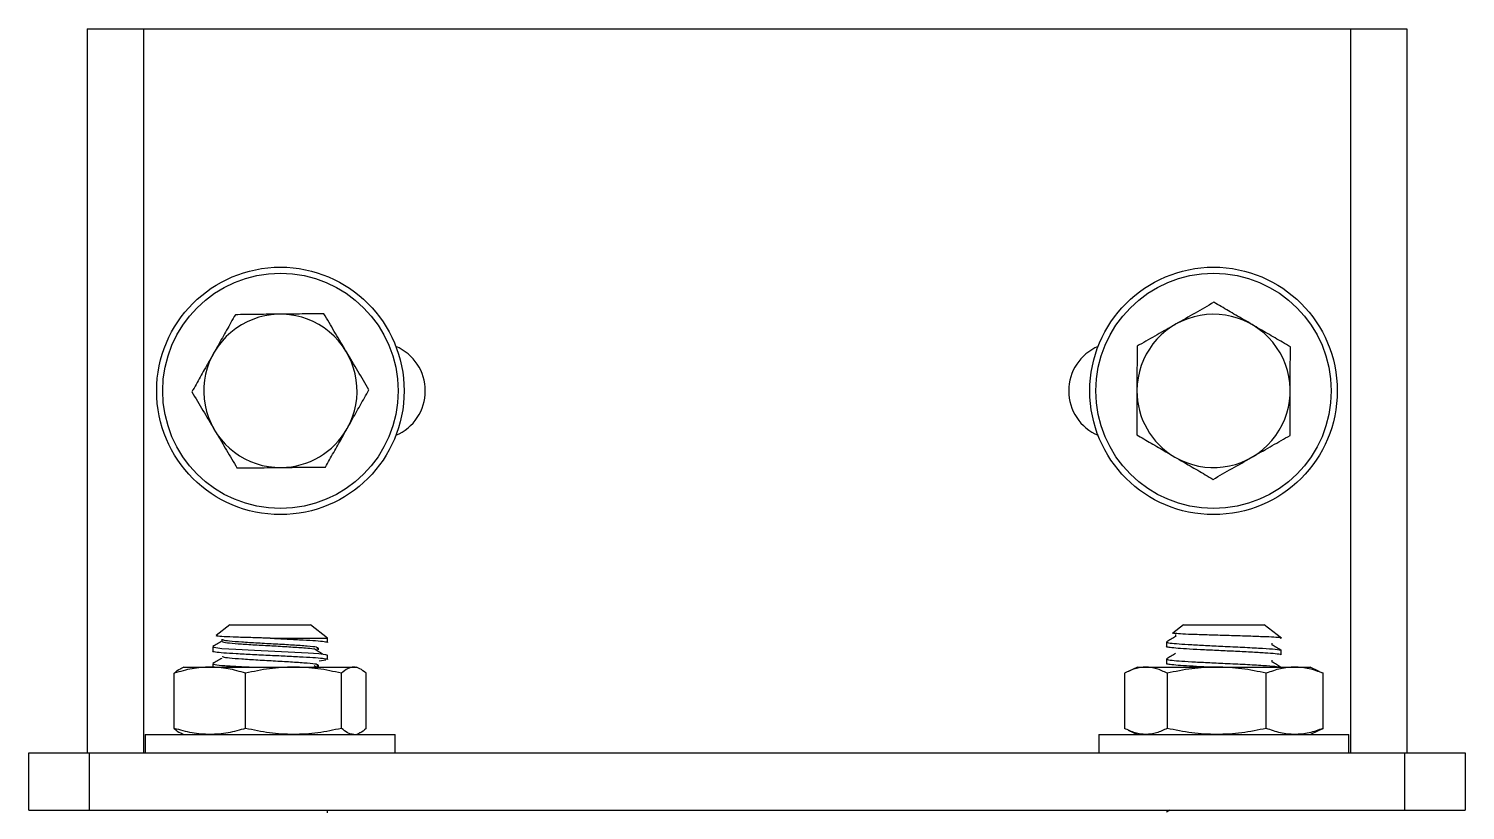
# Model space of a CAD drawing. Header units: millimetres. Extents: x 27 to 146, y -84 to 61.
# Drawn here: x 26.7 to 145.7, y -4.2 to 60.6 of the extents above; entities that cross this region are included whole.
import ezdxf

# ---------------------------------------------------------------- set-up
doc = ezdxf.new("R2010")
doc.units = ezdxf.units.MM

msp = doc.modelspace()

# ---------------------------------------------------------------- linework, layer by layer
at = {"color": 7, "linetype": 'Continuous', "lineweight": 25}
for p, q in [((31.54, 60.57), (31.54, 0.57)), ((31.54, 60.57), (140.84, 60.57)), ((36.19, 60.57), (36.19, 0.57)), ((136.19, 60.57), (136.19, 0.57)), ((140.84, 60.57), (140.84, 0.57)), ((43.34, 11.19), (42.21, 10.3)), ((43.34, 11.19), (50.04, 11.19)), ((51.45, 10.08), (50.04, 11.19)), ((122.34, 11.19), (121.47, 10.51)), ((122.34, 11.19), (129.04, 11.19)), ((130.47, 10.07), (129.04, 11.19)), ((42.69, 9.99), (42.69, 9.82)), ((46.69, 10.08), (51.45, 10.08)), ((51.45, 9.73), (51.45, 10.08)), ((120.93, 9.76), (120.93, 9.41)), ((121.69, 10.38), (121.69, 10.2)), ((129.69, 9.51), (129.69, 9.68)), ((41.93, 9.37), (41.93, 9.02)), ((50.61, 9.15), (50.61, 9.33)), ((51.45, 8.32), (51.45, 8.67)), ((120.93, 8.35), (120.93, 8)), ((130.45, 8.71), (130.45, 9.06)), ((38.75, 2.61), (38.75, 7.17)), ((39.55, 7.69), (39.31, 7.58)), ((39.55, 7.69), (53.83, 7.69)), ((41.93, 7.96), (41.93, 7.69)), ((44.66, 2.61), (44.66, 7.17)), ((50.5, 7.69), (50.33, 7.8)), ((51.31, 8.26), (50.75, 8.19)), ((52.6, 2.61), (52.6, 7.17)), ((54.07, 7.58), (53.83, 7.69)), ((54.63, 2.61), (54.63, 7.17)), ((117.47, 7.17), (117.47, 2.61)), ((118.55, 7.69), (117.78, 7.33)), ((118.55, 7.69), (132.83, 7.69)), ((120.99, 7.17), (120.99, 2.61)), ((129.21, 2.61), (129.21, 7.17)), ((133.6, 7.33), (132.83, 7.69)), ((133.59, 7.31), (133.91, 7.17)), ((133.91, 2.61), (133.91, 7.17)), ((117.78, 2.45), (118.55, 2.1)), ((132.83, 2.1), (133.6, 2.45)), ((133.59, 2.47), (133.91, 2.61)), ((36.34, 2.1), (36.34, 0.57)), ((36.34, 2.1), (57.04, 2.1)), ((39.31, 2.21), (39.55, 2.1)), ((53.83, 2.1), (54.07, 2.21)), ((57.04, 0.57), (57.04, 2.1)), ((115.34, 2.1), (115.34, 0.57)), ((115.34, 2.1), (136.04, 2.1)), ((136.04, 0.57), (136.04, 2.1)), ((26.69, -4.18), (26.69, 0.57)), ((26.69, 0.57), (145.69, 0.57)), ((31.69, 0.57), (31.69, -4.18)), ((140.69, -4.18), (140.69, 0.57)), ((145.69, 0.57), (145.69, -4.18)), ((26.69, -4.18), (145.69, -4.18)), ((51.45, -4.38), (51.45, -4.18)), ((121.21, -4.18), (120.95, -4.33))]:
    msp.add_line(p, q, dxfattribs=at)
at = {"color": 7, "linetype": 'Continuous', "lineweight": 25, "flags": 128}
msp.add_lwpolyline([(42, 9.37), (42.03, 9.33), (42.69, 9.24), (43.85, 9.17), (45.39, 9.08), (47.07, 9), (48.73, 8.92), (49.85, 8.86), (50.71, 8.8), (51.27, 8.73), (51.45, 8.67), (51.45, 8.67)], dxfattribs=at)
at = {"color": 7, "linetype": 'Continuous', "lineweight": 25}
for centre, radius in [((47.54, 30.57), 10.25), ((124.84, 30.57), 10.25), ((47.54, 30.57), 9.75), ((124.84, 30.57), 9.75)]:
    msp.add_circle(centre, radius, dxfattribs=at)
for centre, radius, start, end in [((47.54, 30.57), 6.35, 330.6183, 270.6183), ((124.84, 30.57), 6.35, 239.7738, 179.7738), ((55.54, 30.57), 4, 293.0542, 66.9458), ((116.84, 30.57), 4, 113.0542, 246.9458), ((124.84, 30.57), 6.35, 179.7738, 239.7738), ((47.54, 30.57), 6.35, 270.6183, 330.6183)]:
    msp.add_arc(centre, radius, start, end, dxfattribs=at)
for points, knots in [([(47.47, 36.92), (47.39, 36.92), (46.73, 36.92), (45.49, 36.9), (44.37, 36.89), (43.81, 36.88)], [0, 0, 0, 0, 0.070076, 0.530777, 1, 1, 1, 1]), ([(51.14, 36.96), (50.54, 36.96), (49.34, 36.94), (48.1, 36.93), (47.47, 36.92)], [0, 0, 0, 0, 0.495458, 1, 1, 1, 1]), ([(53.01, 33.81), (52.96, 33.88), (52.63, 34.45), (51.99, 35.52), (51.43, 36.48), (51.14, 36.96)], [0, 0, 0, 0, 0.0700758, 0.5307771, 1, 1, 1, 1]), ([(124.87, 37.91), (124.35, 37.61), (123.31, 37.01), (122.23, 36.4), (121.69, 36.09)], [0, 0, 0, 0, 0.495458, 1, 1, 1, 1]), ([(128.04, 36.06), (127.79, 36.21), (127.13, 36.59), (126.07, 37.21), (125.27, 37.67), (124.87, 37.91)], [0, 0, 0, 0, 0.2316166, 0.613632, 1, 1, 1, 1]), ([(43.81, 36.88), (43.68, 36.67), (43.33, 36.04), (42.73, 34.97), (42.25, 34.12), (42.01, 33.69)], [0, 0, 0, 0, 0.210705, 0.602745, 1, 1, 1, 1]), ([(121.69, 36.09), (121.61, 36.04), (121.04, 35.72), (119.96, 35.1), (118.99, 34.55), (118.51, 34.27)], [0, 0, 0, 0, 0.070076, 0.530777, 1, 1, 1, 1]), ([(131.21, 34.22), (130.99, 34.34), (130.37, 34.71), (129.31, 35.32), (128.46, 35.81), (128.04, 36.06)], [0, 0, 0, 0, 0.210705, 0.602745, 1, 1, 1, 1]), ([(42.01, 33.69), (41.87, 33.44), (41.49, 32.78), (40.89, 31.7), (40.44, 30.9), (40.21, 30.5)], [0, 0, 0, 0, 0.2316166, 0.613632, 1, 1, 1, 1]), ([(54.87, 30.65), (54.57, 31.17), (53.96, 32.2), (53.33, 33.27), (53.01, 33.81)], [0, 0, 0, 0, 0.495458, 1, 1, 1, 1]), ([(118.51, 34.27), (118.5, 33.67), (118.5, 32.47), (118.49, 31.23), (118.49, 30.6)], [0, 0, 0, 0, 0.495458, 1, 1, 1, 1]), ([(131.19, 30.55), (131.19, 30.64), (131.19, 31.29), (131.2, 32.54), (131.2, 33.65), (131.21, 34.22)], [0, 0, 0, 0, 0.070076, 0.530777, 1, 1, 1, 1]), ([(40.21, 30.5), (40.51, 29.98), (41.12, 28.95), (41.76, 27.88), (42.08, 27.34)], [0, 0, 0, 0, 0.495458, 1, 1, 1, 1]), ([(53.07, 27.46), (53.31, 27.88), (53.79, 28.74), (54.39, 29.8), (54.75, 30.43), (54.87, 30.65)], [0, 0, 0, 0, 0.3916905, 0.7892954, 1, 1, 1, 1]), ([(118.49, 30.6), (118.49, 30.51), (118.49, 29.85), (118.48, 28.61), (118.48, 27.5), (118.48, 26.93)], [0, 0, 0, 0, 0.070076, 0.530777, 1, 1, 1, 1]), ([(131.18, 26.88), (131.18, 27.48), (131.18, 28.68), (131.19, 29.92), (131.19, 30.55)], [0, 0, 0, 0, 0.495458, 1, 1, 1, 1]), ([(51.28, 24.26), (51.5, 24.66), (51.95, 25.47), (52.56, 26.54), (52.93, 27.21), (53.07, 27.46)], [0, 0, 0, 0, 0.3823636, 0.768383, 1, 1, 1, 1]), ([(42.08, 27.34), (42.12, 27.27), (42.46, 26.7), (43.09, 25.63), (43.66, 24.67), (43.94, 24.19)], [0, 0, 0, 0, 0.070076, 0.530777, 1, 1, 1, 1]), ([(118.48, 26.93), (118.87, 26.7), (119.67, 26.24), (120.73, 25.62), (121.4, 25.23), (121.64, 25.09)], [0, 0, 0, 0, 0.382364, 0.768383, 1, 1, 1, 1]), ([(127.99, 25.06), (128.07, 25.11), (128.64, 25.43), (129.72, 26.05), (130.69, 26.6), (131.18, 26.88)], [0, 0, 0, 0, 0.070076, 0.530777, 1, 1, 1, 1]), ([(121.64, 25.09), (122.06, 24.84), (122.91, 24.35), (123.97, 23.74), (124.59, 23.37), (124.81, 23.24)], [0, 0, 0, 0, 0.39169, 0.789295, 1, 1, 1, 1]), ([(124.81, 23.24), (125.33, 23.54), (126.37, 24.13), (127.45, 24.75), (127.99, 25.06)], [0, 0, 0, 0, 0.495458, 1, 1, 1, 1]), ([(43.94, 24.19), (44.54, 24.19), (45.74, 24.2), (46.98, 24.22), (47.61, 24.22)], [0, 0, 0, 0, 0.495458, 1, 1, 1, 1]), ([(47.61, 24.22), (47.7, 24.23), (48.35, 24.23), (49.6, 24.25), (50.71, 24.26), (51.28, 24.26)], [0, 0, 0, 0, 0.070076, 0.530777, 1, 1, 1, 1]), ([(42.69, 9.83), (42.57, 9.76), (42.32, 9.61), (42.07, 9.47), (41.94, 9.39)], [0, 0, 0, 0, 0.487033, 1, 1, 1, 1]), ([(46.69, 10.08), (46.69, 10.08), (46.69, 10.08), (46.59, 10.08), (46.35, 10.09), (45.88, 10.1), (45, 10.13), (43.86, 10.16), (42.82, 10.2), (42.2, 10.25), (42.2, 10.28), (42.21, 10.29)], [0, 0, 0, 0, 0.000017, 0.000808, 0.03823, 0.094606, 0.192719, 0.398088, 0.601058, 0.802838, 1, 1, 1, 1]), ([(42.75, 9.99), (42.75, 9.98), (42.74, 9.93), (43.28, 9.86), (44.29, 9.78), (45.65, 9.69), (47.15, 9.62), (48.62, 9.53), (49.8, 9.45), (50.49, 9.38), (50.54, 9.34), (50.55, 9.33)], [0, 0, 0, 0, 0.074409, 0.195274, 0.319538, 0.446268, 0.570694, 0.697214, 0.82778, 0.960082, 1, 1, 1, 1]), ([(42.75, 9.82), (42.75, 9.8), (42.73, 9.76), (43.27, 9.68), (44.26, 9.61), (45.57, 9.52), (47.02, 9.45), (48.45, 9.36), (49.65, 9.28), (50.09, 9.23), (50.3, 9.21)], [0, 0, 0, 0, 0.078239, 0.212131, 0.343281, 0.477029, 0.608522, 0.741831, 0.880117, 1, 1, 1, 1]), ([(46.69, 10.08), (47.17, 10.06), (48.14, 10.01), (49.45, 9.94), (50.53, 9.88), (51.2, 9.81), (51.5, 9.76), (51.43, 9.73), (51.43, 9.73)], [0, 0, 0, 0, 0.193062, 0.388751, 0.580086, 0.775346, 0.969438, 1, 1, 1, 1]), ([(120.97, 9.76), (120.95, 9.76), (120.89, 9.73), (121.21, 9.68), (121.91, 9.61), (123, 9.55), (124.33, 9.48), (125.87, 9.4), (127.49, 9.33), (128.97, 9.24), (130, 9.17), (130.49, 9.1), (130.41, 9.07), (130.39, 9.06)], [0, 0, 0, 0, 0.021222, 0.117296, 0.21554, 0.312095, 0.409276, 0.507332, 0.620531, 0.73609, 0.849286, 0.96472, 1, 1, 1, 1]), ([(121.69, 10.22), (121.57, 10.15), (121.32, 10), (121.07, 9.86), (120.95, 9.78)], [0, 0, 0, 0, 0.485818, 1, 1, 1, 1]), ([(130.39, 10.08), (130.39, 10.08), (130.39, 10.08), (130.4, 10.08), (130.43, 10.09), (130.44, 10.1), (130.35, 10.13), (129.91, 10.16), (128.94, 10.2), (127.63, 10.25), (126.14, 10.29), (124.64, 10.34), (123.3, 10.38), (122.23, 10.42), (121.62, 10.47), (121.38, 10.49), (121.47, 10.51), (121.48, 10.51)], [0, 0, 0, 0, 0.000009, 0.000412, 0.019515, 0.048294, 0.098378, 0.203214, 0.306825, 0.409829, 0.510475, 0.611175, 0.709321, 0.807087, 0.903377, 0.998192, 1, 1, 1, 1]), ([(130.44, 9.08), (130.31, 9.15), (130.05, 9.3), (129.8, 9.45), (129.67, 9.52)], [0, 0, 0, 0, 0.500109, 1, 1, 1, 1]), ([(41.93, 9.02), (41.93, 9.02), (41.86, 9), (42.12, 8.95), (42.77, 8.88), (43.85, 8.81), (45.19, 8.74), (46.68, 8.67), (48.14, 8.6), (49.45, 8.53), (50.53, 8.47), (51.2, 8.4), (51.5, 8.35), (51.43, 8.32), (51.43, 8.32)], [0, 0, 0, 0, 0.0005331, 0.1001263, 0.2009376, 0.299586, 0.4004043, 0.4999677, 0.5965049, 0.6943559, 0.7900294, 0.8876655, 0.9847178, 1, 1, 1, 1]), ([(42.69, 8.41), (42.57, 8.34), (42.32, 8.2), (42.07, 8.06), (41.94, 7.98)], [0, 0, 0, 0, 0.487049, 1, 1, 1, 1]), ([(42.75, 8.58), (42.75, 8.56), (42.74, 8.52), (43.28, 8.45), (44.29, 8.37), (45.65, 8.28), (47.15, 8.2), (48.62, 8.12), (49.8, 8.03), (50.49, 7.96), (50.54, 7.93), (50.55, 7.92)], [0, 0, 0, 0, 0.074409, 0.195274, 0.319537, 0.446267, 0.570692, 0.697212, 0.827777, 0.960079, 1, 1, 1, 1]), ([(51.03, 8.76), (50.91, 8.84), (50.68, 8.99), (50.44, 9.13), (50.33, 9.21)], [0, 0, 0, 0, 0.500019, 1, 1, 1, 1]), ([(50.69, 9.11), (50.69, 9.14), (50.69, 9.2), (50.69, 9.26), (50.69, 9.29)], [0, 0, 0, 0, 0.499964, 1, 1, 1, 1]), ([(120.94, 9.41), (120.94, 9.41), (120.88, 9.39), (121.11, 9.35), (121.65, 9.28), (122.56, 9.22), (123.73, 9.15), (125.09, 9.09), (126.53, 9.02), (127.93, 8.95), (129.15, 8.88), (130.01, 8.81), (130.45, 8.75), (130.41, 8.72), (130.4, 8.71)], [0, 0, 0, 0, 0.007262, 0.095087, 0.184819, 0.274277, 0.36642, 0.460664, 0.553509, 0.653075, 0.753858, 0.85248, 0.95327, 1, 1, 1, 1]), ([(120.97, 8.35), (120.95, 8.35), (120.89, 8.32), (121.21, 8.27), (121.91, 8.2), (123, 8.13), (124.33, 8.07), (125.87, 7.99), (127.5, 7.92), (128.96, 7.83), (130, 7.76), (130.23, 7.71), (130.34, 7.69)], [0, 0, 0, 0, 0.02246, 0.124141, 0.228118, 0.330307, 0.433158, 0.536937, 0.656741, 0.779043, 0.898844, 1, 1, 1, 1]), ([(121.69, 8.8), (121.57, 8.73), (121.32, 8.59), (121.07, 8.45), (120.95, 8.37)], [0, 0, 0, 0, 0.485834, 1, 1, 1, 1]), ([(41.7, 7.69), (41.21, 7.66), (40.21, 7.61), (39.24, 7.32), (38.75, 7.17)], [0, 0, 0, 0, 0.496384, 1, 1, 1, 1]), ([(38.75, 7.17), (38.92, 7.33), (39.1, 7.51), (39.3, 7.56), (39.32, 7.57)], [0, 0, 0, 0, 0.884225, 1, 1, 1, 1]), ([(44.66, 7.17), (44.17, 7.32), (43.2, 7.61), (42.2, 7.66), (41.7, 7.69)], [0, 0, 0, 0, 0.49696, 1, 1, 1, 1]), ([(42, 7.96), (41.99, 7.95), (41.97, 7.91), (42.62, 7.83), (43.71, 7.76), (44.68, 7.71), (45.12, 7.69)], [0, 0, 0, 0, 0.172078, 0.467063, 0.756017, 1, 1, 1, 1]), ([(48.63, 7.69), (47.96, 7.66), (46.62, 7.61), (45.32, 7.32), (44.66, 7.17)], [0, 0, 0, 0, 0.496384, 1, 1, 1, 1]), ([(52.6, 7.17), (51.95, 7.32), (50.64, 7.61), (49.3, 7.66), (48.63, 7.69)], [0, 0, 0, 0, 0.49696, 1, 1, 1, 1]), ([(50.61, 7.74), (50.61, 7.77), (50.61, 7.83), (50.61, 7.89), (50.61, 7.92)], [0, 0, 0, 0, 0.499961, 1, 1, 1, 1]), ([(50.69, 7.7), (50.69, 7.73), (50.69, 7.79), (50.69, 7.85), (50.69, 7.88)], [0, 0, 0, 0, 0.499928, 1, 1, 1, 1]), ([(53.61, 7.69), (53.44, 7.66), (53.1, 7.61), (52.77, 7.32), (52.6, 7.17)], [0, 0, 0, 0, 0.496384, 1, 1, 1, 1]), ([(54.63, 7.17), (54.46, 7.32), (54.13, 7.61), (53.79, 7.66), (53.61, 7.69)], [0, 0, 0, 0, 0.49696, 1, 1, 1, 1]), ([(119.23, 7.69), (118.93, 7.66), (118.34, 7.61), (117.76, 7.32), (117.47, 7.17)], [0, 0, 0, 0, 0.496384, 1, 1, 1, 1]), ([(120.99, 7.17), (120.7, 7.32), (120.12, 7.61), (119.53, 7.66), (119.23, 7.69)], [0, 0, 0, 0, 0.49696, 1, 1, 1, 1]), ([(120.94, 8), (120.94, 8), (120.88, 7.98), (121.11, 7.94), (121.65, 7.87), (122.56, 7.81), (123.66, 7.75), (124.49, 7.71), (124.88, 7.69)], [0, 0, 0, 0, 0.016321, 0.213714, 0.415391, 0.616455, 0.823549, 1, 1, 1, 1]), ([(125.1, 7.69), (124.41, 7.66), (123.02, 7.61), (121.67, 7.32), (120.99, 7.17)], [0, 0, 0, 0, 0.496384, 1, 1, 1, 1]), ([(129.21, 7.17), (128.53, 7.32), (127.18, 7.61), (125.79, 7.66), (125.1, 7.69)], [0, 0, 0, 0, 0.49696, 1, 1, 1, 1]), ([(131.56, 7.69), (131.17, 7.66), (130.37, 7.61), (129.6, 7.32), (129.21, 7.17)], [0, 0, 0, 0, 0.496384, 1, 1, 1, 1]), ([(130.4, 7.69), (130.29, 7.75), (130.04, 7.9), (129.8, 8.04), (129.67, 8.11)], [0, 0, 0, 0, 0.4772807, 1, 1, 1, 1]), ([(129.69, 8.1), (129.69, 8.12), (129.69, 8.18), (129.69, 8.23), (129.69, 8.26)], [0, 0, 0, 0, 0.465239, 1, 1, 1, 1]), ([(133.91, 7.17), (133.53, 7.32), (132.75, 7.61), (131.96, 7.66), (131.56, 7.69)], [0, 0, 0, 0, 0.49696, 1, 1, 1, 1]), ([(41.7, 2.1), (41.21, 2.12), (40.21, 2.18), (39.24, 2.47), (38.75, 2.61)], [0, 0, 0, 0, 0.496384, 1, 1, 1, 1]), ([(38.75, 2.61), (38.92, 2.45), (39.1, 2.27), (39.3, 2.23), (39.32, 2.22)], [0, 0, 0, 0, 0.884225, 1, 1, 1, 1]), ([(44.66, 2.61), (44.17, 2.47), (43.2, 2.18), (42.2, 2.12), (41.7, 2.1)], [0, 0, 0, 0, 0.49696, 1, 1, 1, 1]), ([(48.63, 2.1), (47.96, 2.12), (46.62, 2.18), (45.32, 2.47), (44.66, 2.61)], [0, 0, 0, 0, 0.496384, 1, 1, 1, 1]), ([(52.6, 2.61), (51.95, 2.47), (50.64, 2.18), (49.3, 2.12), (48.63, 2.1)], [0, 0, 0, 0, 0.49696, 1, 1, 1, 1]), ([(53.61, 2.1), (53.44, 2.12), (53.1, 2.18), (52.77, 2.47), (52.6, 2.61)], [0, 0, 0, 0, 0.496384, 1, 1, 1, 1]), ([(54.63, 2.61), (54.47, 2.45), (54.28, 2.27), (54.09, 2.23), (54.06, 2.22)], [0, 0, 0, 0, 0.884225, 1, 1, 1, 1]), ([(119.23, 2.1), (118.93, 2.12), (118.34, 2.18), (117.76, 2.47), (117.47, 2.61)], [0, 0, 0, 0, 0.496384, 1, 1, 1, 1]), ([(120.99, 2.61), (120.7, 2.47), (120.12, 2.18), (119.53, 2.12), (119.23, 2.1)], [0, 0, 0, 0, 0.49696, 1, 1, 1, 1]), ([(125.1, 2.1), (124.41, 2.12), (123.02, 2.18), (121.67, 2.47), (120.99, 2.61)], [0, 0, 0, 0, 0.496384, 1, 1, 1, 1]), ([(129.21, 2.61), (128.53, 2.47), (127.18, 2.18), (125.79, 2.12), (125.1, 2.1)], [0, 0, 0, 0, 0.49696, 1, 1, 1, 1]), ([(131.56, 2.1), (131.17, 2.12), (130.37, 2.18), (129.6, 2.47), (129.21, 2.61)], [0, 0, 0, 0, 0.496384, 1, 1, 1, 1]), ([(133.91, 2.61), (133.53, 2.47), (132.75, 2.18), (131.96, 2.12), (131.56, 2.1)], [0, 0, 0, 0, 0.49696, 1, 1, 1, 1])]:
    msp.add_open_spline(points, degree=3, knots=knots, dxfattribs=at)

doc.saveas('drawing.dxf')
